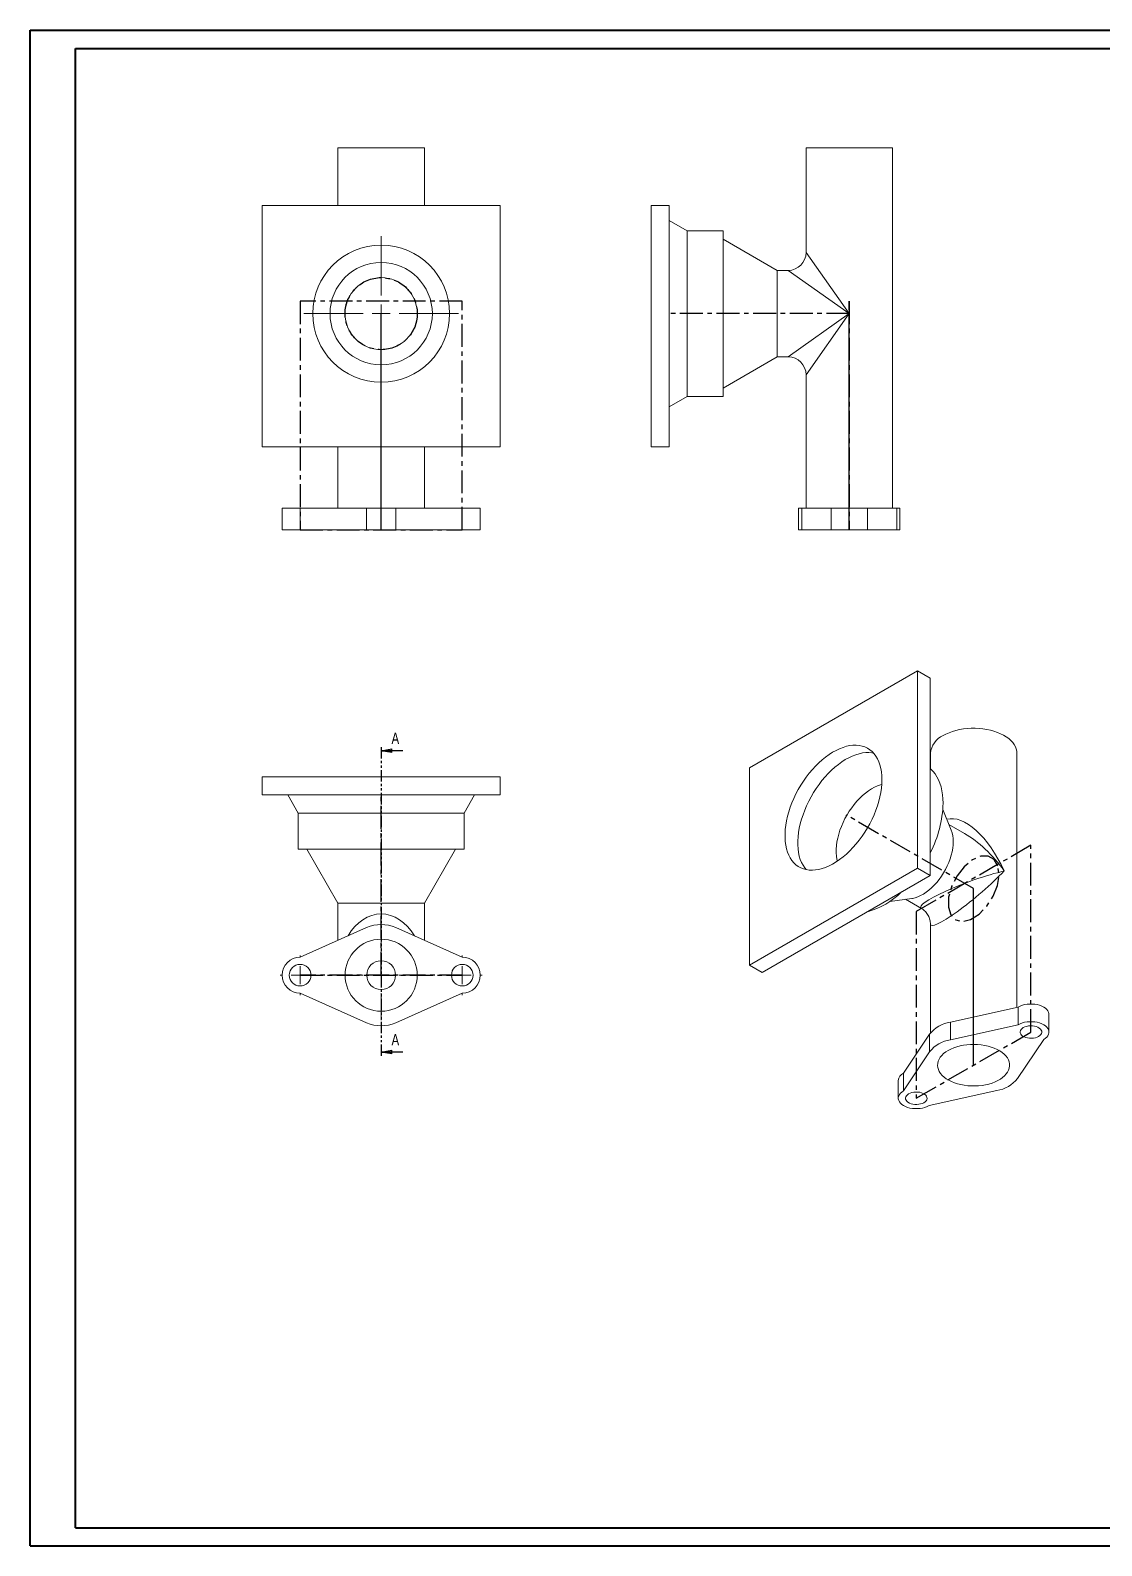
# Model space of a CAD drawing. Header units: millimetres. Extents: x 0 to 1189, y 0 to 841.
# Drawn here: x 0 to 595, y 0 to 841 of the extents above; entities that cross this region are included whole.
import ezdxf

# ---------------------------------------------------------------- set-up
doc = ezdxf.new("R2010")
doc.units = ezdxf.units.MM
doc.linetypes.add('CENTERX2', pattern=[20.32, 12.7, -2.54, 2.54, -2.54])
doc.linetypes.add('PHANTOM', pattern=[12.7, 6.35, -1.27, 1.27, -1.27, 1.27, -1.27])
doc.styles.add('SLDTEXTSTYLE0', font='TXT', dxfattribs={"width": 0.75})

# ---------------------------------------------------------------- blocks, each defined once
blk = doc.blocks.new('SW_CENTERMARKSYMBOL_0')
at = {"color": 0, "linetype": 'Continuous', "lineweight": 0}
for p, q in [((0, 10), (0, 43)), ((-10, 0), (-43, 0)), ((0, 0), (-5, 0)), ((0, 0), (0, 5)), ((0, 0), (0, -5)), ((0, 0), (5, 0)), ((10, 0), (43, 0)), ((0, -10), (0, -43))]:
    blk.add_line(p, q, dxfattribs=at)
blk = doc.blocks.new('SW_CENTERMARKSYMBOL_1')
at = {"color": 0, "linetype": 'Continuous', "lineweight": 0}
for p, q in [((0, 10), (0, 25)), ((-10, 0), (-25, 0)), ((0, 0), (-5, 0)), ((0, 0), (0, 5)), ((0, 0), (0, -5)), ((0, 0), (5, 0)), ((10, 0), (25, 0)), ((0, -10), (0, -25))]:
    blk.add_line(p, q, dxfattribs=at)
blk = doc.blocks.new('SW_CENTERMARKSYMBOL_2')
at = {"color": 0, "linetype": 'Continuous', "lineweight": 0}
for p, q in [((0, 10), (0, 11)), ((-10, 0), (-11, 0)), ((0, 0), (-5, 0)), ((0, 0), (0, 5)), ((0, 0), (0, -5)), ((0, 0), (5, 0)), ((10, 0), (11, 0)), ((0, -10), (0, -11))]:
    blk.add_line(p, q, dxfattribs=at)
blk = doc.blocks.new('SW_CENTERMARKSYMBOL_3')
at = {"color": 0, "linetype": 'Continuous', "lineweight": 0}
for p, q in [((0, 10), (0, 11)), ((-10, 0), (-11, 0)), ((0, 0), (-5, 0)), ((0, 0), (0, 5)), ((0, 0), (0, -5)), ((0, 0), (5, 0)), ((10, 0), (11, 0)), ((0, -10), (0, -11))]:
    blk.add_line(p, q, dxfattribs=at)
blk = doc.blocks.new('_CLOSED')
at = {"color": 0, "linetype": 'ByBlock', "lineweight": -2}
for p, q in [((-1, 0.166667), (0, 0)), ((-1, 0.166667), (-1, -0.166667)), ((0, 0), (-1, -0.166667)), ((0, 0), (-1, 0))]:
    blk.add_line(p, q, dxfattribs=at)

msp = doc.modelspace()

# ---------------------------------------------------------------- linework, layer by layer
at = {"color": 7, "linetype": 'Continuous', "lineweight": 40}
for p, q in [((0.08, 0.21), (0.08, 841.21)), ((0.08, 841.21), (1189.08, 841.21)), ((25.08, 10.21), (25.08, 831.21)), ((25.08, 831.21), (1179.08, 831.21)), ((25.08, 10.21), (1179.08, 10.21)), ((0.08, 0.21), (1189.08, 0.21))]:
    msp.add_line(p, q, dxfattribs=at)
at = {"color": 7, "linetype": 'Continuous', "lineweight": 15}
for p, q in [((170.77, 775.97), (170.77, 743.97)), ((170.77, 775.97), (194.77, 775.97)), ((194.77, 775.97), (218.77, 775.97)), ((218.77, 743.97), (218.77, 775.97)), ((430.54, 775.97), (430.54, 717.97)), ((430.54, 775.97), (478.54, 775.97)), ((478.54, 575.97), (478.54, 775.97)), ((128.77, 743.97), (128.77, 609.97)), ((260.77, 743.97), (128.77, 743.97)), ((260.77, 609.97), (260.77, 743.97)), ((344.54, 609.97), (344.54, 743.97)), ((344.54, 743.97), (354.54, 743.97)), ((354.54, 609.97), (354.54, 743.97)), ((364.54, 729.97), (354.54, 735.74)), ((384.54, 729.97), (364.54, 729.97)), ((364.54, 729.97), (364.54, 683.97)), ((384.54, 683.97), (384.54, 729.97)), ((414.54, 707.97), (384.54, 725.29)), ((420.54, 707.97), (414.54, 707.97)), ((414.54, 707.97), (414.54, 683.97)), ((364.54, 683.97), (364.54, 637.97)), ((384.54, 637.97), (384.54, 683.97)), ((414.54, 683.97), (414.54, 659.97)), ((384.54, 642.65), (414.54, 659.97)), ((414.54, 659.97), (420.54, 659.97)), ((430.54, 649.97), (430.54, 575.97)), ((354.54, 632.19), (364.54, 637.97)), ((364.54, 637.97), (384.54, 637.97)), ((128.77, 609.97), (260.77, 609.97)), ((170.77, 609.97), (170.77, 575.97)), ((218.77, 575.97), (218.77, 609.97)), ((344.54, 609.97), (354.54, 609.97)), ((139.77, 575.97), (139.77, 563.97)), ((139.77, 575.97), (149.77, 575.97)), ((149.77, 575.97), (149.77, 563.97)), ((186.64, 575.97), (149.77, 575.97)), ((186.64, 563.97), (186.64, 575.97)), ((186.64, 575.97), (202.89, 575.97)), ((202.89, 575.97), (202.89, 563.97)), ((239.77, 575.97), (202.89, 575.97)), ((239.77, 575.97), (239.77, 563.97)), ((249.77, 575.97), (239.77, 575.97)), ((249.77, 563.97), (249.77, 575.97)), ((426.43, 575.97), (426.43, 563.97)), ((426.43, 575.97), (428.15, 575.97)), ((428.15, 575.97), (428.15, 563.97)), ((444.54, 575.97), (428.15, 575.97)), ((444.54, 575.97), (444.54, 563.97)), ((464.54, 575.97), (444.54, 575.97)), ((464.54, 575.97), (464.54, 563.97)), ((480.93, 575.97), (464.54, 575.97)), ((480.93, 563.97), (480.93, 575.97)), ((480.93, 575.97), (482.66, 575.97)), ((482.66, 563.97), (482.66, 575.97)), ((139.77, 563.97), (149.77, 563.97)), ((186.64, 563.97), (149.77, 563.97)), ((202.89, 563.97), (186.64, 563.97)), ((239.77, 563.97), (202.89, 563.97)), ((249.77, 563.97), (239.77, 563.97)), ((428.15, 563.97), (426.43, 563.97)), ((444.54, 563.97), (428.15, 563.97)), ((464.54, 563.97), (444.54, 563.97)), ((480.93, 563.97), (464.54, 563.97)), ((482.66, 563.97), (480.93, 563.97)), ((492.41, 485.72), (399.07, 431.84)), ((492.41, 376.31), (492.41, 485.72)), ((492.41, 485.72), (499.48, 481.64)), ((499.48, 372.22), (499.48, 481.64)), ((499.52, 440.01), (499.52, 431.5)), ((547.52, 298.99), (547.52, 440.01)), ((399.07, 431.84), (399.07, 322.42)), ((128.77, 426.83), (128.77, 416.83)), ((128.77, 426.83), (260.77, 426.83)), ((260.77, 426.83), (260.77, 416.83)), ((128.77, 416.83), (260.77, 416.83)), ((142.99, 416.83), (148.77, 406.83)), ((240.77, 406.83), (246.54, 416.83)), ((148.77, 406.83), (148.77, 386.83)), ((240.77, 406.83), (148.77, 406.83)), ((240.77, 386.83), (240.77, 406.83)), ((511.09, 397.36), (506.42, 408.78)), ((518.52, 395.49), (509.79, 400.52)), ((148.77, 386.83), (240.77, 386.83)), ((153.45, 386.83), (170.77, 356.83)), ((218.77, 356.83), (236.09, 386.83)), ((399.07, 322.42), (492.41, 376.31)), ((406.14, 318.34), (499.48, 372.22)), ((492.41, 376.31), (499.48, 372.22)), ((170.77, 356.83), (170.77, 336.16)), ((218.77, 356.83), (170.77, 356.83)), ((218.77, 336.16), (218.77, 356.83)), ((476.95, 357.75), (489.18, 359.41)), ((485.8, 358.95), (494.52, 353.92)), ((499.52, 345.26), (499.52, 284.72)), ((186.64, 343.21), (149.77, 326.83)), ((239.77, 326.83), (202.89, 343.21)), ((399.07, 322.42), (406.14, 318.34)), ((149.77, 306.83), (186.64, 290.44)), ((202.89, 290.44), (239.77, 306.83)), ((548.27, 299.15), (510.6, 290.79)), ((548.27, 299.15), (548.27, 289.35)), ((565.34, 285.27), (565.34, 295.07)), ((510.6, 290.79), (510.6, 280.99)), ((548.27, 289.35), (510.6, 280.99)), ((499.11, 284.16), (484.63, 262.41)), ((499.11, 274.36), (499.11, 284.16)), ((547.92, 259.45), (562.41, 281.19)), ((499.11, 274.36), (484.63, 252.62)), ((484.63, 262.41), (484.63, 252.62)), ((481.7, 258.33), (481.7, 248.53)), ((498.77, 244.45), (536.43, 252.81))]:
    msp.add_line(p, q, dxfattribs=at)
at = {"color": 8, "linetype": 'Continuous', "lineweight": 15}
for p, q in [((430.54, 717.97), (454.54, 683.97)), ((454.54, 683.97), (420.54, 707.97)), ((420.54, 659.97), (454.54, 683.97)), ((454.54, 683.97), (430.54, 649.97))]:
    msp.add_line(p, q, dxfattribs=at)
at = {"color": 7, "linetype": 'CENTERX2'}
for p, q in [((239.77, 690.91), (149.77, 690.91)), ((149.77, 690.91), (149.77, 563.97)), ((239.77, 563.97), (239.77, 690.91)), ((454.54, 563.97), (454.54, 690.91)), ((454.54, 690.91), (454.54, 563.97)), ((454.54, 683.97), (354.54, 683.97)), ((149.77, 563.97), (239.77, 563.97)), ((194.77, 316.83), (194.77, 416.83)), ((523.52, 364.89), (452.81, 405.71)), ((555.34, 388.92), (491.7, 352.18)), ((555.34, 285.27), (555.34, 388.92)), ((491.7, 352.18), (491.7, 248.53)), ((149.77, 316.83), (239.77, 316.83)), ((239.77, 316.83), (149.77, 316.83)), ((491.7, 248.53), (555.34, 285.27))]:
    msp.add_line(p, q, dxfattribs=at)
at = {"color": 7, "linetype": 'Continuous'}
for p, q in [((194.77, 563.97), (194.77, 683.97)), ((454.54, 563.97), (454.54, 683.97)), ((523.52, 266.9), (523.52, 364.89))]:
    msp.add_line(p, q, dxfattribs=at)
at = {"color": 7, "linetype": 'PHANTOM', "lineweight": 30}
msp.add_line((194.77, 443.4), (194.77, 272.14), dxfattribs=at)
at = {"color": 7, "linetype": 'Continuous', "lineweight": 30}
for p, q in [((206.77, 441.4), (194.77, 441.4)), ((206.77, 274.14), (194.77, 274.14))]:
    msp.add_line(p, q, dxfattribs=at)
at = {"color": 7, "linetype": 'Continuous', "lineweight": 15, "flags": 128}
for points in [[(506.55, 449.81), (508.16, 450.66), (509.9, 451.42), (511.76, 452.09), (513.71, 452.65), (515.74, 453.12), (517.84, 453.47), (519.98, 453.71), (522.15, 453.84), (524.34, 453.86), (526.52, 453.76), (528.67, 453.54), (530.78, 453.21), (532.83, 452.78), (534.8, 452.24), (536.68, 451.59), (538.45, 450.86), (540.1, 450.03), (541.61, 449.11), (542.97, 448.13), (544.16, 447.07), (545.19, 445.96), (546.04, 444.8), (546.7, 443.59), (547.17, 442.36), (547.44, 441.11), (547.52, 440.01)], [(472.61, 425.3), (472.54, 427.5), (472.33, 429.61), (471.98, 431.61), (471.49, 433.5), (470.87, 435.26), (470.12, 436.9), (469.25, 438.39), (468.25, 439.73), (467.13, 440.92), (465.9, 441.94), (464.56, 442.8), (463.13, 443.48), (461.61, 443.99), (460, 444.32), (458.32, 444.47), (456.58, 444.44), (454.77, 444.23), (452.92, 443.84), (451.04, 443.27), (449.12, 442.53), (447.19, 441.61), (445.25, 440.53), (443.31, 439.29), (441.39, 437.9), (439.49, 436.36), (437.62, 434.68), (435.79, 432.87), (434.02, 430.94), (432.3, 428.91), (430.66, 426.77), (429.09, 424.54), (427.61, 422.24), (426.23, 419.87), (424.95, 417.44), (423.77, 414.98), (422.71, 412.5), (421.77, 409.99), (420.96, 407.49), (420.27, 405), (419.72, 402.53), (419.3, 400.1), (419.02, 397.72), (418.88, 395.41), (418.88, 393.17), (419.02, 391.01), (419.3, 388.96), (419.72, 387.01), (420.27, 385.18), (420.96, 383.48), (421.77, 381.92), (422.71, 380.5), (423.77, 379.24), (424.95, 378.13), (426.23, 377.19), (427.61, 376.42), (429.09, 375.82), (430.66, 375.4), (432.3, 375.16), (434.02, 375.1), (435.79, 375.22), (437.62, 375.52), (439.49, 376), (441.39, 376.66), (443.31, 377.49), (445.25, 378.49), (447.19, 379.65), (449.12, 380.96), (451.04, 382.43), (452.92, 384.04), (454.77, 385.79), (456.58, 387.66), (458.32, 389.64), (460, 391.73), (461.61, 393.92), (463.13, 396.18), (464.56, 398.52), (465.9, 400.92), (467.13, 403.36), (468.25, 405.84), (469.25, 408.33), (470.12, 410.84), (470.87, 413.34), (471.49, 415.82), (471.98, 418.27), (472.33, 420.67), (472.54, 423.02), (472.61, 425.3)], [(467.94, 440.08), (467.07, 440.24), (465.39, 440.39), (463.65, 440.36), (461.85, 440.15), (460, 439.75), (458.11, 439.19), (456.19, 438.44), (454.26, 437.53), (452.32, 436.45), (450.38, 435.21), (448.46, 433.82), (446.56, 432.28), (444.69, 430.6), (442.86, 428.79), (441.09, 426.86), (439.37, 424.82), (437.73, 422.68), (436.16, 420.46), (434.68, 418.15), (433.3, 415.78), (432.02, 413.36), (430.84, 410.9), (429.78, 408.41), (428.84, 405.91), (428.03, 403.41), (427.34, 400.92), (426.79, 398.45), (426.37, 396.02), (426.09, 393.64), (425.95, 391.33), (425.95, 389.09), (426.09, 386.93), (426.37, 384.88), (426.79, 382.93), (427.34, 381.1), (428.03, 379.4), (428.84, 377.84), (429.78, 376.42), (430.61, 375.41)], [(506.55, 412.24), (506.48, 414.66), (506.27, 416.98), (505.92, 419.21), (505.44, 421.32), (504.82, 423.32), (504.07, 425.18), (503.19, 426.92), (502.19, 428.5), (501.07, 429.94), (499.83, 431.22), (499.52, 431.5)], [(512.2, 391.01), (512.13, 389.19), (511.92, 387.3), (511.58, 385.36), (511.09, 383.39), (510.48, 381.4), (509.73, 379.4), (508.87, 377.43), (507.9, 375.48), (506.82, 373.58), (505.64, 371.74), (504.38, 369.99), (503.04, 368.32), (501.64, 366.77), (500.18, 365.33), (498.69, 364.02), (497.16, 362.86), (495.62, 361.85), (494.08, 361), (492.54, 360.31), (491.03, 359.8), (489.55, 359.47), (489.18, 359.41)], [(565.34, 295.07), (565.31, 295.48), (565.11, 296.3), (564.71, 297.09), (564.11, 297.84), (563.34, 298.53), (562.41, 299.15), (561.33, 299.69), (560.13, 300.14), (558.83, 300.48), (557.46, 300.71), (556.05, 300.83), (554.62, 300.83), (553.21, 300.71), (551.84, 300.48), (550.55, 300.14), (549.35, 299.69), (548.27, 299.15)], [(562.41, 281.19), (563.34, 281.81), (564.11, 282.5), (564.71, 283.25), (565.11, 284.04), (565.31, 284.86), (565.31, 285.68), (565.11, 286.5), (564.71, 287.29), (564.11, 288.04), (563.34, 288.73), (562.41, 289.35), (561.33, 289.89), (560.13, 290.34), (558.83, 290.68), (557.46, 290.91), (556.05, 291.03), (554.62, 291.03), (553.21, 290.91), (551.84, 290.68), (550.55, 290.34), (549.35, 289.89), (548.27, 289.35)], [(551.1, 287.72), (551.95, 288.13), (552.91, 288.44), (553.96, 288.64), (555.06, 288.73), (556.17, 288.7), (557.24, 288.56), (558.26, 288.3), (559.17, 287.94), (559.95, 287.48), (560.58, 286.96), (561.03, 286.37), (561.28, 285.75), (561.33, 285.11), (561.18, 284.48), (560.83, 283.87), (560.29, 283.31), (559.58, 282.82), (558.73, 282.41), (557.76, 282.1), (556.71, 281.9), (555.61, 281.81), (554.51, 281.84), (553.43, 281.99), (552.42, 282.25), (551.5, 282.61), (550.72, 283.06), (550.1, 283.59), (549.65, 284.17), (549.4, 284.79), (549.34, 285.43), (549.5, 286.06), (549.85, 286.67), (550.39, 287.23), (551.1, 287.72)], [(509.38, 275.07), (510.85, 275.84), (512.46, 276.52), (514.17, 277.11), (515.98, 277.6), (517.86, 277.98), (519.8, 278.25), (521.77, 278.4), (523.77, 278.45), (525.76, 278.38), (527.73, 278.19), (529.65, 277.89), (531.52, 277.48), (533.3, 276.97), (534.99, 276.36), (536.56, 275.65), (538.01, 274.86), (539.31, 273.99), (540.45, 273.04), (541.43, 272.04), (542.23, 270.99), (542.84, 269.89), (543.26, 268.77), (543.48, 267.62), (543.5, 266.47), (543.33, 265.32), (542.96, 264.19), (542.4, 263.09), (541.64, 262.02), (540.71, 261.01), (539.61, 260.05), (538.35, 259.16), (536.94, 258.34), (535.39, 257.61), (533.73, 256.98), (531.97, 256.44), (530.12, 256), (528.21, 255.68), (526.25, 255.46), (524.27, 255.36), (522.27, 255.38), (520.29, 255.51), (518.34, 255.75), (516.44, 256.1), (514.62, 256.56), (512.88, 257.13), (511.24, 257.79), (509.73, 258.54), (508.36, 259.37), (507.14, 260.28), (506.07, 261.25), (505.19, 262.29), (504.48, 263.36), (503.97, 264.47), (503.64, 265.61), (503.52, 266.76), (503.59, 267.91), (503.87, 269.05), (504.33, 270.17), (504.99, 271.25), (505.84, 272.3), (506.85, 273.29), (508.04, 274.21), (509.38, 275.07)], [(498.77, 244.45), (497.69, 243.91), (496.49, 243.47), (495.19, 243.12), (493.82, 242.89), (492.41, 242.77), (490.98, 242.77), (489.57, 242.89), (488.2, 243.12), (486.91, 243.47), (485.71, 243.91), (484.63, 244.45), (483.69, 245.07), (482.92, 245.77), (482.33, 246.52), (481.93, 247.31), (481.72, 248.12), (481.72, 248.94), (481.93, 249.76), (482.33, 250.55), (482.92, 251.3), (483.69, 251.99), (484.63, 252.62)], [(487.46, 250.98), (488.31, 251.39), (489.27, 251.7), (490.32, 251.9), (491.42, 251.99), (492.53, 251.96), (493.61, 251.82), (494.62, 251.56), (495.53, 251.2), (496.31, 250.75), (496.94, 250.22), (497.39, 249.63), (497.64, 249.01), (497.69, 248.37), (497.54, 247.74), (497.19, 247.13), (496.65, 246.58), (495.94, 246.08), (495.09, 245.68), (494.12, 245.36), (493.07, 245.16), (491.98, 245.07), (490.87, 245.1), (489.79, 245.25), (488.78, 245.51), (487.87, 245.87), (487.08, 246.32), (486.46, 246.85), (486.01, 247.43), (485.76, 248.05), (485.7, 248.69), (485.86, 249.33), (486.21, 249.93), (486.75, 250.49), (487.46, 250.98)]]:
    msp.add_lwpolyline(points, dxfattribs=at)
at = {"color": 8, "linetype": 'Continuous', "lineweight": 15, "flags": 128}
msp.add_lwpolyline([(472.52, 422.73), (471.9, 422.55), (470.25, 421.96), (468.57, 421.2), (466.89, 420.27), (465.22, 419.18), (463.55, 417.93), (461.92, 416.55), (460.32, 415.02), (458.77, 413.38), (457.28, 411.62), (455.86, 409.76), (454.52, 407.81), (453.27, 405.79), (452.12, 403.71), (451.07, 401.58), (450.14, 399.43), (449.33, 397.26), (448.65, 395.09), (448.09, 392.94), (447.68, 390.82), (447.4, 388.74), (447.26, 386.72), (447.26, 384.78), (447.4, 382.93), (447.68, 381.18), (447.92, 380.13)], dxfattribs=at)
at = {"color": 7, "linetype": 'CENTERX2', "flags": 128}
msp.add_lwpolyline([(537.04, 377.47), (534.97, 381.08), (531.65, 382.94), (527.45, 382.84), (522.83, 380.8), (518.28, 377.03), (514.3, 371.95), (511.32, 366.1), (509.66, 360.12), (509.5, 354.65), (510.86, 350.3), (513.59, 347.52), (517.4, 346.63), (521.87, 347.72), (526.52, 350.66), (530.85, 355.15), (534.38, 360.69), (536.73, 366.69), (537.65, 372.49), (537.04, 377.47)], dxfattribs=at)
at = {"color": 7, "linetype": 'Continuous', "lineweight": 15}
for centre, radius in [((194.77, 683.97), 38), ((194.77, 683.97), 28.39), ((194.77, 683.97), 20), ((194.77, 316.83), 20), ((149.77, 316.83), 6), ((194.77, 316.83), 8), ((239.77, 316.83), 6)]:
    msp.add_circle(centre, radius, dxfattribs=at)
at = {"color": 7, "linetype": 'CENTERX2'}
msp.add_circle((194.77, 683.97), 20, dxfattribs=at)
at = {"color": 7, "linetype": 'Continuous', "lineweight": 15}
for centre, radius, start, end in [((420.54, 717.97), 10, 270.49269, 359.53436), ((420.54, 649.97), 10, 0.49269, 89.53436), ((511.54, 438.8), 12.09, 114.4206, 174.25926), ((442.99, 413.96), 63.58, 332.67526, 358.44859), ((495.64, 391.37), 16.57, 358.76593, 21.19925), ((453.28, 393.46), 42.9, 285.22191, 314.77271), ((194.77, 324.94), 20, 66.03751, 113.96249), ((149.77, 316.83), 10, 90, 270), ((239.77, 316.83), 10, 270, 90), ((194.77, 308.71), 20, 246.03751, 293.96249), ((513.47, 272.55), 18.46, 98.94663, 141.048), ((513.47, 262.75), 18.46, 98.94663, 141.048), ((486.66, 257.86), 4.98, 114.06812, 174.61174), ((533.56, 271.05), 18.46, 278.94663, 321.048)]:
    msp.add_arc(centre, radius, start, end, dxfattribs=at)
at = {"color": 8, "linetype": 'Continuous', "lineweight": 15}
for centre, major_axis, ratio, start_param, end_param in [((523.52, 364.89), (-15.91, 38.08), 0.471758, 4.772914, 6.226706), ((523.52, 364.89), (-25.03, 32.82), 0.471759, 4.651805, 5.437284), ((523.52, 364.89), (29.39, 10.55), 0.142046, 0.9052, 3.260564), ((523.52, 364.89), (23.83, 20.18), 0.142176, 3.021756, 5.37795), ((194.77, 316.83), (0, 34), 0.705882, 5.409171, 7.157199)]:
    msp.add_ellipse(centre, major_axis=major_axis, ratio=ratio, start_param=start_param, end_param=end_param, dxfattribs=at)
at = {"color": 7, "linetype": 'Continuous', "lineweight": 15}
msp.add_ellipse((523.52, 364.89), major_axis=(-25.03, 32.82), ratio=0.471759, start_param=5.437284, end_param=5.440926, dxfattribs=at)
msp.add_open_spline([(494.54, 353.89), (494.81, 353.73), (495.44, 353.35), (496.33, 352.61), (497.23, 351.67), (498.01, 350.6), (498.65, 349.41), (499.11, 348.2), (499.39, 346.98), (499.52, 346), (499.51, 345.44), (499.5, 345.28)], degree=3, knots=[0, 0, 0, 0, 0.092049, 0.211713, 0.331922, 0.465226, 0.593927, 0.718081, 0.838181, 0.95451, 1, 1, 1, 1], dxfattribs=at)

# ---------------------------------------------------------------- block references
at = {"color": 7, "linetype": 'Continuous', "lineweight": 0}
for name, p in [('SW_CENTERMARKSYMBOL_0', (194.77, 683.97)), ('SW_CENTERMARKSYMBOL_1', (194.77, 316.83)), ('SW_CENTERMARKSYMBOL_3', (149.77, 316.83)), ('SW_CENTERMARKSYMBOL_2', (239.77, 316.83))]:
    msp.add_blockref(name, p, dxfattribs=at)
at = {"color": 7, "linetype": 'Continuous', "lineweight": 30, "xscale": 6, "yscale": 6, "rotation": 180}
for p in [(194.77, 441.4), (194.77, 274.14)]:
    msp.add_blockref('_CLOSED', p, dxfattribs=at)

# ---------------------------------------------------------------- texts
at = {"color": 7, "linetype": 'Continuous', "char_height": 6.35, "attachment_point": 1, "style": 'SLDTEXTSTYLE0'}
for insert in [(200.51, 451.47), (200.51, 284.21)]:
    msp.add_mtext('A', dxfattribs=dict(at, insert=insert))

doc.saveas('drawing.dxf')
